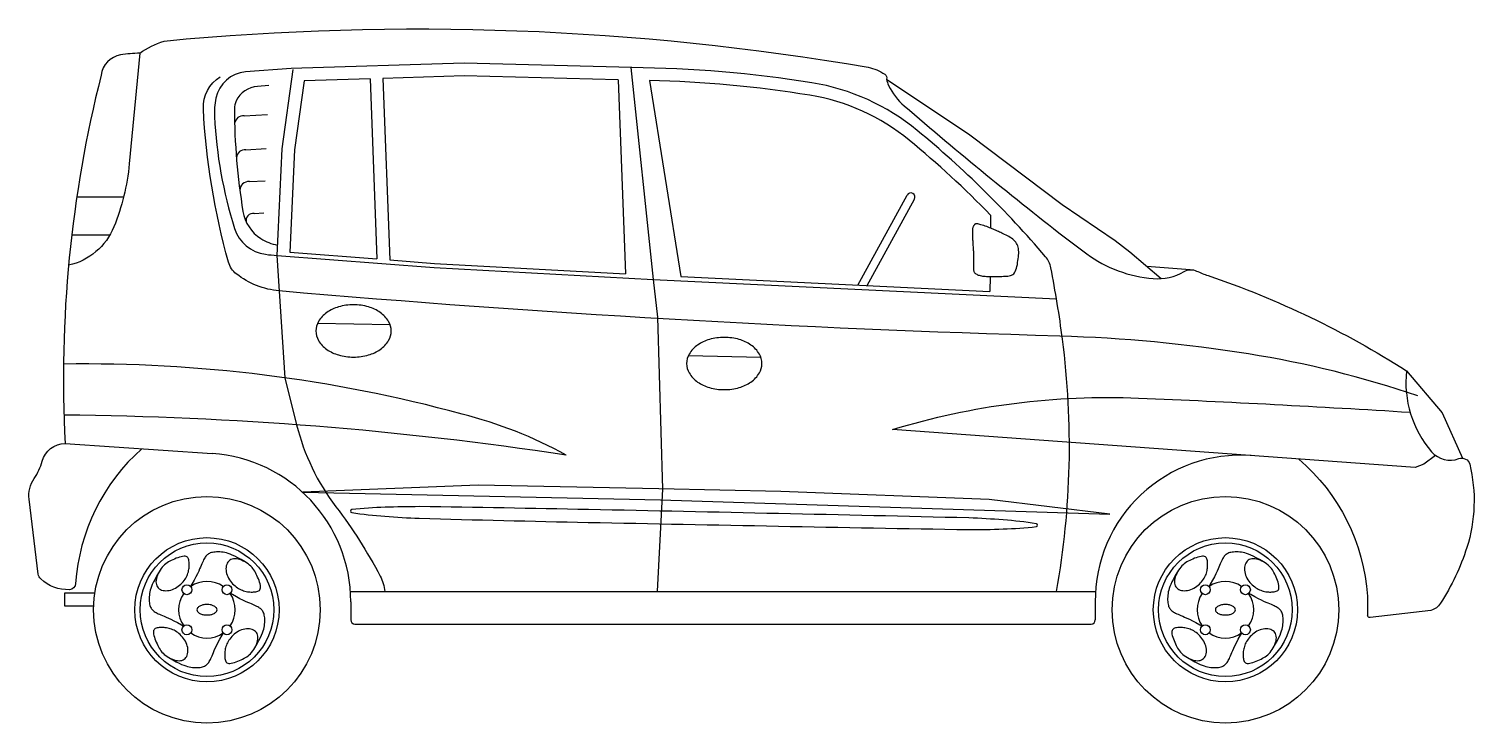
# Model space of a CAD drawing. Extents: x 403 to 3823, y 2443 to 4085.
import ezdxf

# ---------------------------------------------------------------- set-up
doc = ezdxf.new("R2010")
doc.units = 0
doc.header["$MEASUREMENT"] = 0
doc.layers.add('LX-CAR', color=6, linetype='CONTINUOUS')

msp = doc.modelspace()

# ---------------------------------------------------------------- linework, layer by layer
at = {"layer": 'LX-CAR'}
for p, q in [((1240.4, 3967.9), (1256.3, 3538.4)), ((1210.4, 3967), (1226.2, 3540.7)), ((1797.3, 3964.2), (1814.2, 3506)), ((1871.3, 3962.8), (1945.2, 3499.4)), ((912.3, 3879.3), (967.1, 3882.3)), ((916, 3799.3), (964.2, 3801.9)), ((924.3, 3723.9), (961.5, 3725.9)), ((516, 3687.9), (626.8, 3687.9)), ((2364.4, 3479), (2480.7, 3691.7)), ((2386.6, 3477.9), (2498.3, 3682.1)), ((935.5, 3648.5), (958.7, 3649.8)), ((2678.3, 3644.5), (2678.1, 3613.8)), ((504.1, 3598.1), (594.6, 3598.1)), ((2973.1, 3584.1), (3007.5, 3557.5)), ((3007.5, 3557.5), (3081.8, 3494.3)), ((3150.4, 3515.3), (3047.9, 3523.1)), ((2677.1, 3499.1), (2676.8, 3463.9)), ((1085.8, 3389.2), (1257.2, 3385.7)), ((1963.2, 3312.2), (2134.6, 3308.6)), ((488.1, 3104.1), (836.4, 3080.6)), ((1163.4, 2754.5), (2926.8, 2754.5)), ((3570.2, 2743.3), (3570.2, 2696.5)), ((1164.2, 2729.8), (1164.2, 2687.2)), ((2926.1, 2729.8), (2926.1, 2687.2)), ((1174.2, 2677.2), (2916.1, 2677.2))]:
    msp.add_line(p, q, dxfattribs=at)
for points in [[(722.3, 4056.4, -0.066216), (2388.7, 3994.6)], [(665, 4027.8, -0.075635), (722.3, 4056.4, -0.102035)], [(665, 4027.8, 0.030777), (619.5, 4023.4, 0.334204), (573.5, 3975.7, 0.074877), (488.1, 3104.1, -4.798839)], [(665, 4027.8), (640.1, 3765.7, -0.072712), (603.6, 3616.6, -0.246188), (496.5, 3525.9, -0.502156)], [(1829.1, 3993.4), (1432.2, 4003.8), (1022.9, 3991.4), (915.4, 3983.1, 0.334749), (845.1, 3921.1, 0.06292), (841.8, 3877.6, 0.063875), (889.1, 3613.1, 0.292285), (962.3, 3551.8, 0.012897), (990, 3548.9), (1361.9, 3520.2), (1880.2, 3492.5), (2834.4, 3446.2)], [(3689.5, 3216.9, 0.042044), (3288.8, 3316.2, 0.032573), (2842.1, 3358.2, -0.014616), (995, 3465.2, -0.14588), (893.4, 3505.5, -0.159362), (875, 3533, -0.054785), (815.4, 3896.2, -0.277266), (855.5, 3971.9, -3.963479)], [(1027.4, 3988.9), (1001.1, 3801.7), (989.5, 3549), (1008.5, 3259.5), (1036.1, 3148.5, 0.102189), (1129.2, 2954.3, -0.041118), (1234, 2790.4, -0.096371), (1244.8, 2754.5, -0.325334)], [(2834.5, 2754.5, 0.076557), (2848.5, 3350.9, 0.015904), (2821, 3520, 0.128691), (2808.5, 3546, 0.0444), (2504.7, 3844.9, 0.132573), (2255.6, 3957.6, 0.038724), (1829.1, 3993.4, -0.043638)], [(2388.7, 3994.6, -0.088561), (2428.2, 3977.8, -0.347164), (2432.1, 3966.2, 0.063631), (2437, 3951.3, 0.103154), (2474.2, 3902.8, 0.013171), (2864.9, 3583.5), (2905.8, 3553.2, 0.141191), (3063.1, 3494.4, 0.151949), (3136.3, 3511.1, -0.247315), (3165.8, 3512.3, 0.029463), (3193.1, 3501.3, -0.060845), (3662.6, 3276, 0.208542), (3721.9, 3084.9, 0.315145), (3786.6, 3068.5, -0.450648), (3812.1, 3055.1, -0.13796), (3805.3, 2858.1, -0.066911), (3742.9, 2726.2, -0.174423), (3720.5, 2709.2), (3576.4, 2692.6, -0.345704), (3570.2, 2696.5, 0.504167)], [(970.1, 3951.5), (943.2, 3949, 0.259806), (893.1, 3914.8, 0.117849), (888.7, 3895.9, 0.039167), (909.2, 3653.1, 0.213589), (951.5, 3589, 0.096542), (990.6, 3573.7, 1.824914)], [(1024.5, 3961.4), (1023.5, 3961.3, 0.334749)], [(2678.3, 3644.5, 0.027585), (2485.7, 3821.7, 0.132573), (2250.8, 3928, 0.03484), (1871.3, 3962.8, 0.038724)], [(989.9, 3559, 0.000413), (990.8, 3558.9)], [(1674.3, 3076.7, 0.063), (1427.5, 3173.9, 0.069848), (484.4, 3292.1, 0.666159)], [(2446.3, 3137.3, -0.084808), (3028.7, 3211.8, -0.005095), (3671.1, 3178.2, -3.726427)], [(1674.3, 3076.7, 0.035333), (485.4, 3171.3, 0.1046)], [(669.7, 3091.8, 0.197078), (513.1, 2772.9, -0.381506), (498.3, 2758.4, -0.20484), (430.7, 2783.8, -0.143403), (424.1, 2795.2), (403.1, 2972.3, -0.180978), (415.1, 3021.7, 0.083176), (433.8, 3062.2, -0.335148), (488.1, 3104.1, -1.270472)], [(3407.7, 3067.4, -0.20141), (3570.2, 2743.3, 0.381506)]]:
    msp.add_lwpolyline(points, format="xyb", dxfattribs=at)
for points in [[(1797.3, 3964.2), (1432.3, 3973.7), (1240.4, 3967.9)], [(1827.2, 3993.5), (1880.2, 3492.5), (1890.1, 3402.8), (1901.9, 2996.5), (1889.5, 2755)], [(1053.9, 3962.3), (1031, 3799), (1019.9, 3556.7)], [(1210.4, 3967), (1053.9, 3962.3)], [(2432.1, 3966.2), (2629, 3834.7), (2847.7, 3669.4), (2973.1, 3584.1)], [(1019.9, 3556.7), (1226.2, 3540.7)], [(1256.3, 3538.4), (1362.6, 3530.2), (1814.2, 3506)], [(1945.2, 3499.4), (2676.8, 3463.9)], [(3662.6, 3276), (3747, 3176.5), (3794.8, 3069.7)], [(3731.5, 3076), (3703.4, 3055.4), (3683.1, 3047.4), (2446.3, 3137.3)], [(914, 2824.1), (904.6, 2829.5), (896.6, 2833.9), (889.7, 2837.4), (883.8, 2840.2), (878.7, 2842.4), (874.2, 2844), (870, 2845.2), (866, 2846.1), (862, 2846.8), (858.1, 2847.3), (854.2, 2847.6), (850.4, 2847.7), (846.7, 2847.7), (843.2, 2847.5), (840, 2847.1), (837, 2846.6), (834.3, 2846), (831.8, 2845.2), (829.6, 2844.3), (827.7, 2843.2), (825.8, 2842), (824.2, 2840.6), (822.7, 2839.1), (821.2, 2837.4), (819.8, 2835.5), (818.5, 2833.5), (817.2, 2831.3), (815.9, 2828.8), (814.6, 2826.1), (813.2, 2823), (811.7, 2819.7), (810.2, 2816), (808.6, 2812), (806.6, 2807.4), (804.3, 2802.2), (801.4, 2796.1), (797.9, 2789), (793.4, 2780.7), (788, 2771.2), (785.2, 2766.3)], [(3324.1, 2824.1), (3314.7, 2829.5), (3306.7, 2833.9), (3299.8, 2837.4), (3293.9, 2840.2), (3288.8, 2842.4), (3284.3, 2844), (3280.1, 2845.2), (3276.1, 2846.1), (3272.1, 2846.8), (3268.2, 2847.3), (3264.3, 2847.6), (3260.5, 2847.7), (3256.8, 2847.7), (3253.4, 2847.5), (3250.1, 2847.1), (3247.1, 2846.6), (3244.4, 2846), (3241.9, 2845.2), (3239.7, 2844.3), (3237.8, 2843.2), (3235.9, 2842), (3234.3, 2840.6), (3232.8, 2839.1), (3231.3, 2837.4), (3229.9, 2835.5), (3228.6, 2833.5), (3227.3, 2831.3), (3226, 2828.8), (3224.7, 2826.1), (3223.3, 2823), (3221.9, 2819.7), (3220.3, 2816), (3218.7, 2812), (3216.7, 2807.4), (3214.4, 2802.2), (3211.5, 2796.1), (3208, 2789), (3203.6, 2780.7), (3198.1, 2771.2), (3195.3, 2766.3)], [(710.8, 2801), (705.4, 2791.6), (701, 2783.6), (697.4, 2776.7), (694.6, 2770.8), (692.5, 2765.7), (690.9, 2761.2), (689.7, 2757), (688.8, 2753), (688.1, 2749), (687.6, 2745.1), (687.3, 2741.2), (687.1, 2737.4), (687.2, 2733.7), (687.4, 2730.3), (687.7, 2727), (688.2, 2724), (688.9, 2721.3), (689.6, 2718.9), (690.6, 2716.7), (691.7, 2714.7), (692.9, 2712.9), (694.3, 2711.2), (695.8, 2709.7), (697.5, 2708.2), (699.3, 2706.9), (701.4, 2705.5), (703.6, 2704.2), (706.1, 2702.9), (708.8, 2701.6), (711.8, 2700.2), (715.1, 2698.8), (718.8, 2697.2), (722.9, 2695.6), (727.4, 2693.7), (732.7, 2691.3), (738.8, 2688.5), (745.9, 2684.9), (754.1, 2680.5), (763.7, 2675.1), (768.6, 2672.2)], [(3120.9, 2801), (3115.5, 2791.6), (3111.1, 2783.6), (3107.5, 2776.7), (3104.7, 2770.8), (3102.6, 2765.7), (3101, 2761.2), (3099.8, 2757), (3098.9, 2753), (3098.2, 2749), (3097.7, 2745.1), (3097.4, 2741.2), (3097.2, 2737.4), (3097.3, 2733.7), (3097.5, 2730.3), (3097.8, 2727), (3098.3, 2724), (3099, 2721.3), (3099.7, 2718.9), (3100.7, 2716.7), (3101.8, 2714.7), (3103, 2712.9), (3104.4, 2711.2), (3105.9, 2709.7), (3107.6, 2708.2), (3109.4, 2706.9), (3111.5, 2705.5), (3113.7, 2704.2), (3116.2, 2702.9), (3118.9, 2701.6), (3121.9, 2700.2), (3125.3, 2698.8), (3128.9, 2697.2), (3133, 2695.6), (3137.5, 2693.7), (3142.8, 2691.3), (3148.9, 2688.5), (3156, 2684.9), (3164.2, 2680.5), (3173.8, 2675.1), (3178.7, 2672.2)], [(555.9, 2719.2), (487.9, 2719.2), (487.9, 2750.7), (558.8, 2750.7)], [(937, 2620.9), (942.4, 2630.3), (946.9, 2638.3), (950.4, 2645.2), (953.2, 2651), (955.3, 2656.2), (957, 2660.7), (958.2, 2664.9), (959.1, 2668.9), (959.7, 2672.8), (960.2, 2676.8), (960.6, 2680.7), (960.7, 2684.5), (960.7, 2688.1), (960.5, 2691.6), (960.1, 2694.9), (959.6, 2697.9), (959, 2700.6), (958.2, 2703), (957.3, 2705.2), (956.2, 2707.2), (954.9, 2709), (953.6, 2710.7), (952, 2712.2), (950.3, 2713.6), (948.5, 2715), (946.5, 2716.3), (944.2, 2717.7), (941.8, 2719), (939, 2720.3), (936, 2721.7), (932.7, 2723.1), (929, 2724.6), (925, 2726.3), (920.4, 2728.2), (915.1, 2730.6), (909, 2733.4), (902, 2737), (893.7, 2741.4), (884.1, 2746.8), (879.3, 2749.7)], [(3347.1, 2620.9), (3352.5, 2630.3), (3357, 2638.3), (3360.5, 2645.2), (3363.3, 2651), (3365.5, 2656.2), (3367.1, 2660.7), (3368.3, 2664.9), (3369.2, 2668.9), (3369.9, 2672.8), (3370.3, 2676.8), (3370.7, 2680.7), (3370.8, 2684.5), (3370.8, 2688.1), (3370.6, 2691.6), (3370.2, 2694.9), (3369.7, 2697.9), (3369.1, 2700.6), (3368.3, 2703), (3367.4, 2705.2), (3366.3, 2707.2), (3365, 2709), (3363.7, 2710.7), (3362.1, 2712.2), (3360.4, 2713.6), (3358.6, 2715), (3356.6, 2716.3), (3354.3, 2717.7), (3351.9, 2719), (3349.1, 2720.3), (3346.1, 2721.7), (3342.8, 2723.1), (3339.1, 2724.6), (3335.1, 2726.3), (3330.5, 2728.2), (3325.2, 2730.6), (3319.2, 2733.4), (3312.1, 2737), (3303.8, 2741.4), (3294.2, 2746.8), (3289.4, 2749.7)], [(733.9, 2597.8), (743.3, 2592.4), (751.3, 2588), (758.1, 2584.5), (764, 2581.7), (769.1, 2579.5), (773.7, 2577.9), (777.9, 2576.7), (781.8, 2575.8), (785.8, 2575.1), (789.8, 2574.6), (793.7, 2574.3), (797.5, 2574.2), (801.1, 2574.2), (804.6, 2574.4), (807.8, 2574.7), (810.8, 2575.2), (813.6, 2575.9), (816, 2576.7), (818.2, 2577.6), (820.2, 2578.7), (822, 2579.9), (823.6, 2581.3), (825.2, 2582.8), (826.6, 2584.5), (828, 2586.4), (829.3, 2588.4), (830.6, 2590.6), (831.9, 2593.1), (833.3, 2595.8), (834.6, 2598.8), (836.1, 2602.2), (837.6, 2605.8), (839.3, 2609.9), (841.2, 2614.5), (843.5, 2619.7), (846.4, 2625.8), (850, 2632.9), (854.4, 2641.2), (859.8, 2650.7), (862.7, 2655.6)], [(3144, 2597.8), (3153.4, 2592.4), (3161.4, 2588), (3168.2, 2584.5), (3174.1, 2581.7), (3179.2, 2579.5), (3183.8, 2577.9), (3188, 2576.7), (3191.9, 2575.8), (3195.9, 2575.1), (3199.9, 2574.6), (3203.8, 2574.3), (3207.6, 2574.2), (3211.2, 2574.2), (3214.7, 2574.4), (3217.9, 2574.7), (3220.9, 2575.2), (3223.7, 2575.9), (3226.1, 2576.7), (3228.3, 2577.6), (3230.3, 2578.7), (3232.1, 2579.9), (3233.8, 2581.3), (3235.3, 2582.8), (3236.7, 2584.5), (3238.1, 2586.4), (3239.4, 2588.4), (3240.7, 2590.6), (3242, 2593.1), (3243.4, 2595.8), (3244.8, 2598.8), (3246.2, 2602.2), (3247.7, 2605.8), (3249.4, 2609.9), (3251.3, 2614.5), (3253.6, 2619.7), (3256.5, 2625.8), (3260.1, 2632.9), (3264.5, 2641.2), (3269.9, 2650.7), (3272.8, 2655.6)]]:
    msp.add_lwpolyline(points, dxfattribs=at)
for points in [[(2641.3, 3622.8), (2640.6, 3622.2), (2639.9, 3621.6), (2639.2, 3620.9), (2638.6, 3620), (2638, 3619.1), (2637.5, 3618.1), (2637, 3616.9), (2636.6, 3615.7), (2636.2, 3614.4), (2635.9, 3613), (2635.7, 3611.5), (2635.5, 3609.9), (2635.4, 3608.2), (2635.3, 3606.4), (2635.2, 3604.5), (2635.2, 3602.5), (2635.2, 3600.4), (2635.2, 3598.3), (2635.3, 3596), (2635.4, 3593.7), (2635.5, 3591.2), (2635.6, 3588.7), (2635.8, 3586.2), (2636, 3583.5), (2636.1, 3580.8), (2636.3, 3578.1), (2636.5, 3575.3), (2636.7, 3572.5), (2636.9, 3569.7), (2637.1, 3567), (2637.3, 3564.2), (2637.4, 3561.5), (2637.5, 3558.9), (2637.6, 3556.3), (2637.6, 3553.7), (2637.7, 3551.2), (2637.7, 3548.6), (2637.7, 3546), (2637.7, 3543.4), (2637.7, 3540.7), (2637.7, 3537.9), (2637.7, 3535.1), (2637.7, 3532.3), (2637.7, 3529.6), (2637.7, 3526.9), (2637.7, 3524.3), (2637.7, 3521.8), (2637.8, 3519.6), (2637.8, 3517.5), (2638, 3515.7), (2638.1, 3514), (2638.4, 3512.5), (2638.8, 3511.1), (2639.4, 3509.8), (2640.2, 3508.6), (2641.1, 3507.5), (2642.3, 3506.5), (2643.7, 3505.5), (2645.4, 3504.5), (2647.2, 3503.6), (2649.3, 3502.8), (2651.5, 3502.1), (2653.9, 3501.4), (2656.5, 3500.9), (2659.2, 3500.4), (2662.1, 3500), (2665.2, 3499.7), (2668.3, 3499.5), (2671.6, 3499.3), (2675.1, 3499.2), (2678.6, 3499.1), (2682.2, 3499.1), (2685.9, 3499.1), (2689.7, 3499.1), (2693.6, 3499.2), (2697.4, 3499.3), (2701.2, 3499.4), (2705, 3499.5), (2708.7, 3499.7), (2712.4, 3499.8), (2715.8, 3500), (2719.2, 3500.3), (2722.4, 3500.8), (2725.3, 3501.5), (2728.1, 3502.5), (2730.7, 3503.9), (2733, 3505.8), (2735.1, 3508.2), (2736.8, 3511.2), (2738.4, 3514.8), (2739.7, 3518.7), (2740.7, 3523), (2741.7, 3527.5), (2742.4, 3532.1), (2743.1, 3536.8), (2743.6, 3541.4), (2744.1, 3545.8), (2744.5, 3550), (2744.8, 3554.1), (2744.8, 3558), (2744.7, 3561.7), (2744.3, 3565.3), (2743.7, 3568.6), (2742.7, 3571.8), (2741.4, 3574.9), (2739.8, 3577.7), (2737.9, 3580.4), (2735.7, 3583), (2733.2, 3585.4), (2730.6, 3587.7), (2727.7, 3589.8), (2724.7, 3591.9), (2721.5, 3593.8), (2718.3, 3595.6), (2714.9, 3597.3), (2711.6, 3598.9), (2708.4, 3600.5), (2705.2, 3601.9), (2702.2, 3603.2), (2699.3, 3604.5), (2696.7, 3605.7), (2694.3, 3606.8), (2691.9, 3607.9), (2689.6, 3608.9), (2687.2, 3610), (2684.8, 3611.1), (2682.1, 3612.2), (2679.2, 3613.4), (2676, 3614.6), (2672.6, 3615.9), (2669.1, 3617.2), (2665.5, 3618.5), (2662, 3619.7), (2658.6, 3620.8), (2655.5, 3621.8), (2652.7, 3622.6), (2650.3, 3623.2), (2648.3, 3623.6), (2646.6, 3623.8), (2645.2, 3623.9), (2644, 3623.8), (2643, 3623.6), (2642.1, 3623.3)], [(1050.9, 2988.9), (1897.3, 2971.3), (2960.6, 2937.2), (2675.3, 2971.7), (2181.8, 2990.6), (1893.4, 2996.7), (1465.8, 3005.3)], [(743.2, 2829.2), (739.6, 2827.5), (736.1, 2825.8), (732.8, 2823.9), (729.7, 2822), (726.7, 2819.9), (723.8, 2817.5), (721, 2814.8), (718.3, 2811.9), (715.7, 2808.5), (713.1, 2804.9), (710.8, 2801), (708.7, 2797), (706.8, 2792.8), (705.3, 2788.7), (704.2, 2784.7), (703.5, 2780.8), (703.3, 2777.1), (703.5, 2773.6), (704.2, 2770.4), (705.3, 2767.5), (706.9, 2764.9), (708.8, 2762.5), (711.1, 2760.5), (713.7, 2758.9), (716.7, 2757.6), (719.9, 2756.7), (723.3, 2756.1), (726.9, 2755.9), (730.6, 2756.1), (734.4, 2756.6), (738.2, 2757.4), (742, 2758.6), (745.7, 2760.2), (749.3, 2762), (752.8, 2764.2), (756.1, 2766.5), (759.3, 2769), (762.3, 2771.7), (765.1, 2774.5), (767.6, 2777.3), (769.9, 2780.2), (772, 2783.1), (773.8, 2785.9), (775.4, 2788.8), (776.8, 2791.8), (778, 2794.7), (779, 2797.7), (779.9, 2800.6), (780.6, 2803.6), (781.1, 2806.6), (781.5, 2809.6), (781.8, 2812.5), (781.9, 2815.5), (781.9, 2818.3), (781.8, 2821.1), (781.7, 2823.8), (781.4, 2826.4), (780.9, 2828.9), (780.3, 2831.2), (779.4, 2833.2), (778.2, 2834.9), (776.7, 2836.3), (774.8, 2837.2), (772.4, 2837.7), (769.6, 2837.8), (766.3, 2837.3), (762.8, 2836.5), (759, 2835.4), (755, 2834.1), (751, 2832.6), (747.1, 2830.9)], [(942.2, 2791.6), (940.5, 2795.3), (938.7, 2798.7), (936.9, 2802), (935, 2805.2), (932.8, 2808.2), (930.5, 2811.1), (927.8, 2813.8), (924.8, 2816.6), (921.5, 2819.2), (917.8, 2821.7), (914, 2824.1), (909.9, 2826.2), (905.8, 2828), (901.7, 2829.6), (897.6, 2830.7), (893.7, 2831.4), (890, 2831.6), (886.6, 2831.4), (883.4, 2830.6), (880.5, 2829.5), (877.8, 2828), (875.5, 2826.1), (873.5, 2823.8), (871.9, 2821.1), (870.6, 2818.2), (869.7, 2815), (869.1, 2811.6), (868.9, 2808), (869, 2804.3), (869.5, 2800.5), (870.4, 2796.7), (871.6, 2792.9), (873.1, 2789.2), (875, 2785.6), (877.1, 2782.1), (879.5, 2778.7), (882, 2775.6), (884.7, 2772.6), (887.5, 2769.8), (890.3, 2767.3), (893.2, 2765), (896, 2762.9), (898.9, 2761.1), (901.8, 2759.5), (904.7, 2758.1), (907.7, 2756.9), (910.6, 2755.8), (913.6, 2755), (916.6, 2754.3), (919.6, 2753.7), (922.6, 2753.3), (925.5, 2753.1), (928.4, 2752.9), (931.3, 2752.9), (934.1, 2753), (936.8, 2753.2), (939.4, 2753.5), (941.9, 2754), (944.1, 2754.6), (946.2, 2755.5), (947.9, 2756.7), (949.2, 2758.2), (950.2, 2760.1), (950.7, 2762.5), (950.7, 2765.3), (950.3, 2768.5), (949.5, 2772.1), (948.4, 2775.9), (947.1, 2779.8), (945.5, 2783.8), (943.9, 2787.8)], [(3153.3, 2829.2), (3149.7, 2827.5), (3146.2, 2825.8), (3142.9, 2823.9), (3139.8, 2822), (3136.8, 2819.9), (3133.9, 2817.5), (3131.1, 2814.8), (3128.4, 2811.9), (3125.8, 2808.5), (3123.2, 2804.9), (3120.9, 2801), (3118.8, 2797), (3116.9, 2792.8), (3115.4, 2788.7), (3114.3, 2784.7), (3113.6, 2780.8), (3113.4, 2777.1), (3113.6, 2773.6), (3114.3, 2770.4), (3115.5, 2767.5), (3117, 2764.9), (3118.9, 2762.5), (3121.2, 2760.5), (3123.8, 2758.9), (3126.8, 2757.6), (3130, 2756.7), (3133.4, 2756.1), (3137, 2755.9), (3140.7, 2756.1), (3144.5, 2756.6), (3148.3, 2757.4), (3152.1, 2758.6), (3155.8, 2760.2), (3159.4, 2762), (3162.9, 2764.2), (3166.2, 2766.5), (3169.4, 2769), (3172.4, 2771.7), (3175.2, 2774.5), (3177.7, 2777.3), (3180, 2780.2), (3182.1, 2783.1), (3183.9, 2785.9), (3185.5, 2788.8), (3186.9, 2791.8), (3188.1, 2794.7), (3189.1, 2797.7), (3190, 2800.6), (3190.7, 2803.6), (3191.2, 2806.6), (3191.6, 2809.6), (3191.9, 2812.5), (3192, 2815.5), (3192, 2818.3), (3192, 2821.1), (3191.8, 2823.8), (3191.5, 2826.4), (3191, 2828.9), (3190.4, 2831.2), (3189.5, 2833.2), (3188.3, 2834.9), (3186.8, 2836.3), (3184.9, 2837.2), (3182.5, 2837.7), (3179.7, 2837.8), (3176.4, 2837.3), (3172.9, 2836.5), (3169.1, 2835.4), (3165.1, 2834.1), (3161.1, 2832.6), (3157.2, 2830.9)], [(3352.3, 2791.6), (3350.6, 2795.3), (3348.8, 2798.7), (3347, 2802), (3345.1, 2805.2), (3342.9, 2808.2), (3340.6, 2811.1), (3337.9, 2813.8), (3334.9, 2816.6), (3331.6, 2819.2), (3327.9, 2821.7), (3324.1, 2824.1), (3320, 2826.2), (3315.9, 2828), (3311.8, 2829.6), (3307.7, 2830.7), (3303.8, 2831.4), (3300.1, 2831.6), (3296.7, 2831.4), (3293.5, 2830.6), (3290.6, 2829.5), (3287.9, 2828), (3285.6, 2826.1), (3283.6, 2823.8), (3282, 2821.1), (3280.7, 2818.2), (3279.8, 2815), (3279.2, 2811.6), (3279, 2808), (3279.1, 2804.3), (3279.6, 2800.5), (3280.5, 2796.7), (3281.7, 2792.9), (3283.3, 2789.2), (3285.1, 2785.6), (3287.2, 2782.1), (3289.6, 2778.7), (3292.1, 2775.6), (3294.8, 2772.6), (3297.6, 2769.8), (3300.4, 2767.3), (3303.3, 2765), (3306.1, 2762.9), (3309, 2761.1), (3311.9, 2759.5), (3314.9, 2758.1), (3317.8, 2756.9), (3320.7, 2755.8), (3323.7, 2755), (3326.7, 2754.3), (3329.7, 2753.7), (3332.7, 2753.3), (3335.6, 2753.1), (3338.5, 2752.9), (3341.4, 2752.9), (3344.2, 2753), (3346.9, 2753.2), (3349.5, 2753.5), (3352, 2754), (3354.2, 2754.6), (3356.3, 2755.5), (3358, 2756.7), (3359.3, 2758.2), (3360.3, 2760.1), (3360.8, 2762.5), (3360.8, 2765.3), (3360.4, 2768.5), (3359.6, 2772.1), (3358.5, 2775.9), (3357.2, 2779.8), (3355.6, 2783.8), (3354, 2787.8)], [(705.7, 2630.3), (707.4, 2626.6), (709.1, 2623.2), (710.9, 2619.9), (712.9, 2616.7), (715, 2613.7), (717.4, 2610.8), (720, 2608), (723, 2605.3), (726.3, 2602.7), (730, 2600.2), (733.9, 2597.8), (737.9, 2595.7), (742, 2593.8), (746.1, 2592.3), (750.2, 2591.2), (754.1, 2590.5), (757.8, 2590.3), (761.2, 2590.5), (764.4, 2591.2), (767.4, 2592.4), (770, 2593.9), (772.3, 2595.8), (774.3, 2598.1), (776, 2600.7), (777.3, 2603.7), (778.2, 2606.9), (778.8, 2610.3), (779, 2613.9), (778.8, 2617.6), (778.3, 2621.4), (777.4, 2625.2), (776.2, 2629), (774.7, 2632.7), (772.8, 2636.3), (770.7, 2639.8), (768.4, 2643.2), (765.8, 2646.3), (763.1, 2649.3), (760.4, 2652.1), (757.5, 2654.6), (754.7, 2656.9), (751.8, 2659), (748.9, 2660.8), (746, 2662.4), (743.1, 2663.8), (740.1, 2665), (737.2, 2666.1), (734.2, 2666.9), (731.2, 2667.6), (728.2, 2668.1), (725.3, 2668.5), (722.3, 2668.8), (719.4, 2668.9), (716.5, 2669), (713.7, 2668.9), (711, 2668.7), (708.4, 2668.4), (706, 2667.9), (703.7, 2667.3), (701.7, 2666.4), (700, 2665.2), (698.6, 2663.7), (697.6, 2661.8), (697.1, 2659.4), (697.1, 2656.6), (697.5, 2653.3), (698.3, 2649.8), (699.4, 2646), (700.8, 2642.1), (702.3, 2638.1), (704, 2634.1)], [(3115.8, 2630.3), (3117.5, 2626.6), (3119.2, 2623.2), (3121, 2619.9), (3123, 2616.7), (3125.1, 2613.7), (3127.5, 2610.8), (3130.1, 2608), (3133.1, 2605.3), (3136.5, 2602.7), (3140.1, 2600.2), (3144, 2597.8), (3148, 2595.7), (3152.1, 2593.8), (3156.2, 2592.3), (3160.3, 2591.2), (3164.2, 2590.5), (3167.9, 2590.3), (3171.4, 2590.5), (3174.6, 2591.2), (3177.5, 2592.4), (3180.1, 2593.9), (3182.4, 2595.8), (3184.4, 2598.1), (3186.1, 2600.7), (3187.4, 2603.7), (3188.3, 2606.9), (3188.9, 2610.3), (3189.1, 2613.9), (3188.9, 2617.6), (3188.4, 2621.4), (3187.6, 2625.2), (3186.3, 2629), (3184.8, 2632.7), (3182.9, 2636.3), (3180.8, 2639.8), (3178.5, 2643.2), (3175.9, 2646.3), (3173.2, 2649.3), (3170.5, 2652.1), (3167.6, 2654.6), (3164.8, 2656.9), (3161.9, 2659), (3159, 2660.8), (3156.1, 2662.4), (3153.2, 2663.8), (3150.3, 2665), (3147.3, 2666.1), (3144.3, 2666.9), (3141.3, 2667.6), (3138.3, 2668.1), (3135.4, 2668.5), (3132.4, 2668.8), (3129.5, 2668.9), (3126.6, 2669), (3123.9, 2668.9), (3121.1, 2668.7), (3118.5, 2668.4), (3116.1, 2667.9), (3113.8, 2667.3), (3111.8, 2666.4), (3110.1, 2665.2), (3108.7, 2663.7), (3107.7, 2661.8), (3107.2, 2659.4), (3107.2, 2656.6), (3107.6, 2653.3), (3108.4, 2649.8), (3109.5, 2646), (3110.9, 2642.1), (3112.4, 2638.1), (3114.1, 2634.1)], [(904.6, 2592.7), (908.2, 2594.4), (911.7, 2596.1), (915, 2597.9), (918.1, 2599.9), (921.1, 2602), (924, 2604.4), (926.8, 2607), (929.5, 2610), (932.2, 2613.4), (934.7, 2617), (937, 2620.9), (939.2, 2624.9), (941, 2629), (942.5, 2633.2), (943.7, 2637.2), (944.4, 2641.1), (944.6, 2644.8), (944.3, 2648.3), (943.6, 2651.5), (942.5, 2654.4), (941, 2657), (939, 2659.4), (936.7, 2661.3), (934.1, 2663), (931.2, 2664.3), (928, 2665.2), (924.5, 2665.8), (920.9, 2666), (917.2, 2665.8), (913.4, 2665.3), (909.6, 2664.5), (905.9, 2663.3), (902.1, 2661.7), (898.5, 2659.9), (895.1, 2657.7), (891.7, 2655.4), (888.5, 2652.8), (885.5, 2650.2), (882.8, 2647.4), (880.2, 2644.6), (877.9, 2641.7), (875.9, 2638.8), (874, 2635.9), (872.4, 2633), (871, 2630.1), (869.8, 2627.2), (868.8, 2624.2), (868, 2621.2), (867.3, 2618.3), (866.7, 2615.3), (866.3, 2612.3), (866.1, 2609.3), (865.9, 2606.4), (865.9, 2603.6), (866, 2600.8), (866.2, 2598.1), (866.5, 2595.4), (866.9, 2593), (867.6, 2590.7), (868.5, 2588.7), (869.6, 2587), (871.2, 2585.6), (873.1, 2584.7), (875.4, 2584.1), (878.3, 2584.1), (881.5, 2584.5), (885.1, 2585.3), (888.9, 2586.5), (892.8, 2587.8), (896.8, 2589.3), (900.8, 2591)], [(3314.7, 2592.7), (3318.3, 2594.4), (3321.8, 2596.1), (3325.1, 2597.9), (3328.2, 2599.9), (3331.2, 2602), (3334.1, 2604.4), (3336.9, 2607), (3339.6, 2610), (3342.3, 2613.4), (3344.8, 2617), (3347.1, 2620.9), (3349.3, 2624.9), (3351.1, 2629), (3352.6, 2633.2), (3353.8, 2637.2), (3354.5, 2641.1), (3354.7, 2644.8), (3354.4, 2648.3), (3353.7, 2651.5), (3352.6, 2654.4), (3351.1, 2657), (3349.1, 2659.4), (3346.8, 2661.3), (3344.2, 2663), (3341.3, 2664.3), (3338.1, 2665.2), (3334.6, 2665.8), (3331.1, 2666), (3327.3, 2665.8), (3323.5, 2665.3), (3319.7, 2664.5), (3316, 2663.3), (3312.2, 2661.7), (3308.6, 2659.9), (3305.2, 2657.7), (3301.8, 2655.4), (3298.6, 2652.8), (3295.7, 2650.2), (3292.9, 2647.4), (3290.3, 2644.6), (3288, 2641.7), (3286, 2638.8), (3284.2, 2635.9), (3282.5, 2633), (3281.1, 2630.1), (3279.9, 2627.2), (3278.9, 2624.2), (3278.1, 2621.2), (3277.4, 2618.3), (3276.8, 2615.3), (3276.4, 2612.3), (3276.2, 2609.3), (3276, 2606.4), (3276, 2603.6), (3276.1, 2600.8), (3276.3, 2598.1), (3276.6, 2595.4), (3277, 2593), (3277.7, 2590.7), (3278.6, 2588.7), (3279.7, 2587), (3281.3, 2585.6), (3283.2, 2584.7), (3285.6, 2584.1), (3288.4, 2584.1), (3291.6, 2584.5), (3295.2, 2585.3), (3299, 2586.5), (3302.9, 2587.8), (3306.9, 2589.3), (3310.9, 2591)]]:
    msp.add_lwpolyline(points, close=True, dxfattribs=at)
for points in [[(1081.6, 3370.5, 0.135405), (1087.8, 3348.1, 0.106911), (1107.7, 3326.7, 0.081847), (1135.4, 3313.6, 0.070057), (1170.8, 3308.6, 0.070057), (1206.2, 3313.6, 0.081847), (1233.8, 3326.7, 0.106911), (1253.8, 3348.1, 0.135405), (1260, 3370.5, 0.135405), (1253.8, 3392.9, 0.106911), (1233.8, 3414.2, 0.081847), (1206.2, 3427.4, 0.070057), (1170.8, 3432.3, 0.070057), (1135.4, 3427.4, 0.081847), (1107.7, 3414.2, 0.106911), (1087.8, 3392.9, 0.135405)], [(1959, 3293.4, 0.135405), (1965.2, 3271.1, 0.106911), (1985.1, 3249.7, 0.081847), (2012.8, 3236.6, 0.070057), (2048.2, 3231.6, 0.070057), (2083.5, 3236.6, 0.081847), (2111.2, 3249.7, 0.106911), (2131.2, 3271.1, 0.135405), (2137.3, 3293.4, 0.135405), (2131.2, 3315.8, 0.106911), (2111.2, 3337.2, 0.081847), (2083.5, 3350.3, 0.070057), (2048.2, 3355.3, 0.070057), (2012.8, 3350.3, 0.081847), (1985.1, 3337.2, 0.106911), (1965.2, 3315.8, 0.135405)], [(1726.1, 2917.7, 0.000721), (2626.2, 2900.5, 0.007944), (2707.9, 2902, 0.019037), (2786.6, 2907.7, 0.376512), (2789.6, 2911, 0.376512), (2786.7, 2914.5, 0.019037), (2708.3, 2923.4, 0.007944), (2626.8, 2928.2, 0.000721), (1726.8, 2947.9, 0.001622), (1327, 2954.8, 0.007944), (1245.3, 2953.3, 0.019037), (1166.6, 2947.7, 0.376512), (1163.6, 2944.3, 0.376512), (1166.5, 2940.8, 0.019037), (1244.9, 2932, 0.007944), (1326.4, 2927.2, 0.001622)], [(823.9, 2698.6, 0.05326), (833.5, 2699.6, 0.067113), (840.7, 2702.2, 0.105108), (846.2, 2706.7, 0.169346), (847.7, 2710.9, 0.169346), (846.2, 2715.2, 0.105108), (840.7, 2719.7, 0.067113), (833.5, 2722.3, 0.05326), (823.9, 2723.3, 0.05326), (814.3, 2722.3, 0.067113), (807.1, 2719.7, 0.105108), (801.6, 2715.2, 0.169346), (800.2, 2710.9, 0.169346), (801.6, 2706.7, 0.105108), (807.1, 2702.2, 0.067113), (814.3, 2699.6, 0.05326)], [(3234, 2698.6, 0.05326), (3243.6, 2699.6, 0.067113), (3250.8, 2702.2, 0.105108), (3256.3, 2706.7, 0.169346), (3257.8, 2710.9, 0.169346), (3256.3, 2715.2, 0.105108), (3250.8, 2719.7, 0.067113), (3243.6, 2722.3, 0.05326), (3234, 2723.3, 0.05326), (3224.4, 2722.3, 0.067113), (3217.2, 2719.7, 0.105108), (3211.7, 2715.2, 0.169346), (3210.3, 2710.9, 0.169346), (3211.7, 2706.7, 0.105108), (3217.2, 2702.2, 0.067113), (3224.4, 2699.6, 0.05326)]]:
    msp.add_lwpolyline(points, format="xyb", close=True, dxfattribs=at)
for centre, radius in [((823.9, 2710.9), 268.1), ((3234, 2710.9), 268.1), ((823.9, 2710.9), 170.6), ((3234, 2710.9), 170.6), ((823.9, 2710.9), 158.1), ((3234, 2710.9), 158.1), ((776.5, 2758.3), 11.7), ((871.3, 2758.3), 11.7), ((3186.6, 2758.3), 11.7), ((3281.4, 2758.3), 11.7), ((776.5, 2663.5), 11.7), ((871.3, 2663.5), 11.7), ((3186.6, 2663.5), 11.7), ((3281.4, 2663.5), 11.7)]:
    msp.add_circle(centre, radius, dxfattribs=at)
for centre, radius, start, end in [((909.8, 3858.8), 20.7, 83.1525, 172.4292), ((914.2, 3778.7), 20.7, 85.0628, 174.034), ((922.5, 3703.3), 20.7, 85.2192, 180.9456), ((2489.5, 3686.9), 10, 331.3198, 151.3198), ((933.1, 3632.1), 16.6, 81.6495, 195.1303), ((812.6, 2729.8), 351.6, 0, 86.1273), ((3269.7, 2732.9), 343.6, 85.8438, 180.5278), ((823.9, 2710.9), 67, 55.0518, 124.9482), ((3234, 2710.9), 67, 55.0518, 124.9482), ((823.9, 2710.9), 67, 145.0518, 214.9482), ((823.9, 2710.9), 67, 325.0518, 34.9482), ((3234, 2710.9), 67, 145.0518, 214.9482), ((3234, 2710.9), 67, 325.0518, 34.9482), ((1174.2, 2687.2), 10, 180, 270), ((2916.1, 2687.2), 10, 270, 0), ((823.9, 2710.9), 67, 235.0518, 304.9482), ((3234, 2710.9), 67, 235.0518, 304.9482)]:
    msp.add_arc(centre, radius, start, end, dxfattribs=at)

doc.saveas('drawing.dxf')
